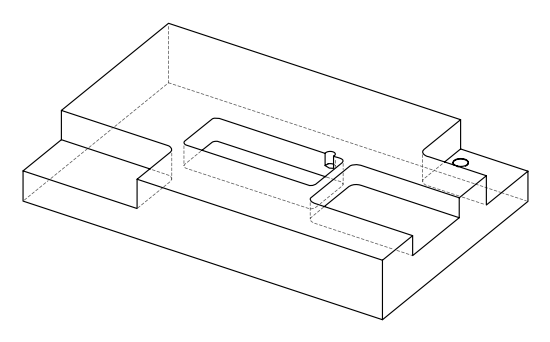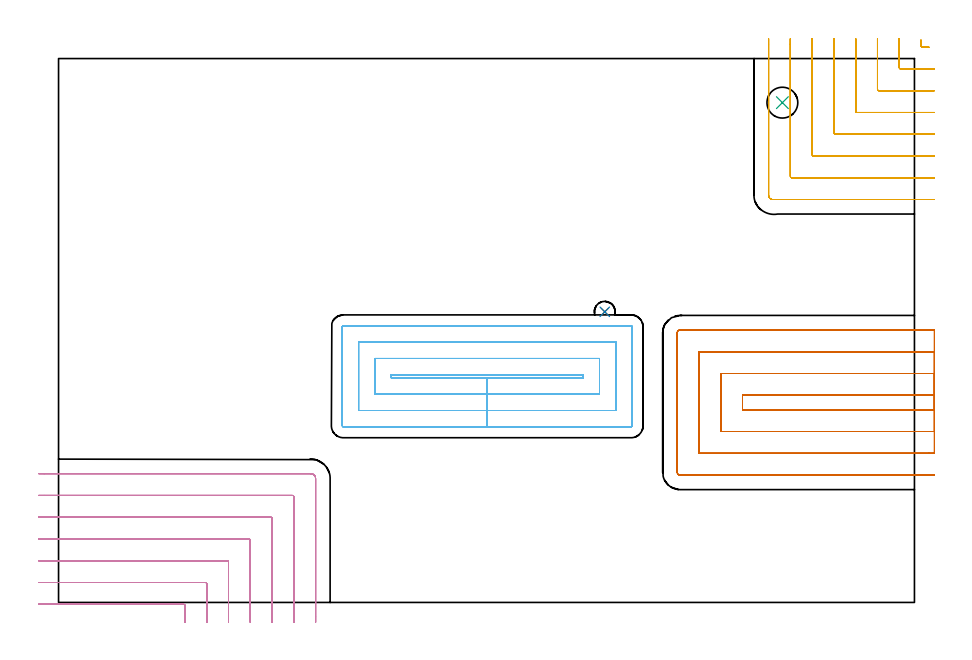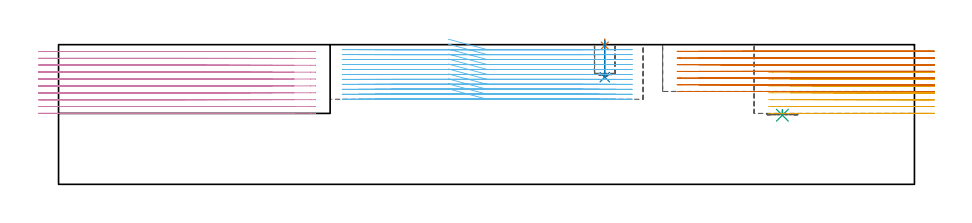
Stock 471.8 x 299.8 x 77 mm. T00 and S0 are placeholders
(PLAN: 7 operations, 5 tool changes, 92.7 min)
(1 SPOT_DRILL | STEP1POCKET | NXT0321_9005460120000 | 0.03 min | 3 mm3)
(2 DRILL_BLIND_HOLE_INTO_CENTER | STEP1POCKET | NXT0301_086 | 0.08 min | 1705 mm3)
(3 INDEXABLE_INSERT_DRILL_BLIND_HOLE_FROM_SOLID | STEP1POCKET_1 | NXT0302_005 | 0.02 min | 8761 mm3)
(4 MILL_CORNER_NOTCH_RECTANGULAR | CORNER_NOTCH_RECTANGULAR | NXT0201_012 | Follow Part, ap 4, ae 75% | 24.87 min | 447290 mm3)
(5 MILL_CORNER_NOTCH_RECTANGULAR_1 | CORNER_NOTCH_RECTANGULAR_1 | NXT0201_012 | Follow Part, ap 4, ae 75% | 17.28 min | 277680 mm3)
(6 MILL_RECTANGULAR_POCKET | POCKET_RECTANGULAR_STRAIGHT | NXT0201_011 | Follow Part, ap 3, ae 75% | 30.03 min | 348481 mm3)
(7 MILL_SLOT | SLOT_PARTIAL_RECTANGULAR | NXT0201_012 | Follow Part, ap 4, ae 75% | 20.37 min | 342787 mm3)
(TOOL NXT0321_9005460120000 | NC Spot Drill, 142deg, 12mm, Carbide, Uncoated | D12 PA142 FL30 Z2)
(TOOL NXT0301_086 | Carbide Drill 11.5mm [860.1-1150-035A1-MM 2214] | D11.5 PA140 FL55 Z2)
(TOOL NXT0302_005 | Index. Insert Drill 17mm [880-D1700L20-05] | D17 PA176 FL85 Z2)
(TOOL NXT0201_012 | ENDMILL 16mm [2P460-1600-NA 1630] | D16 FL38 Z6)
(TOOL NXT0201_011 | ENDMILL 12mm [2P460-1200-NA 1630] | D12 FL38 Z6)
(OP 1 SPOT_DRILL)
G17 G21 G94 G90
T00 M6
G54
G17 G0 G90 X301.1 Y160.2 S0 M3
G43 Z87. H0
G94 G81 G98 Z76.505 F250. R80.
G80
M5
M2
(OP 2 DRILL_BLIND_HOLE_INTO_CENTER)
G17 G21 G94 G90
T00 M6
G54
G17 G0 G90 X301.1 Y160.2 S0 M3
G43 Z87. H1
G94 G81 G98 Z59.1 F250. R79.
G80
M5
M2
(OP 3 INDEXABLE_INSERT_DRILL_BLIND_HOLE_FROM_SOLID)
G17 G21 G94 G90
T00 M6
G54
G17 G0 G90 X399. Y275.5 S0 M3
G43 Z87. H1
G94 G81 G98 Z38.1 F250. R41.1
G80
M5
M2
(OP 4 MILL_CORNER_NOTCH_RECTANGULAR)
G17 G21 G94 G90
T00 M6
G54
G17 G0 G90 X69.7 Y-11. S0 M3
G43 Z87. H1
Z73.21
G94 G1 Y-8. F250.
Y-1.794 F500.
G3 X68.906 Y-1. R0.8
G1 X-7.937
X-10.937 F250.
G0 Z87.
X81.7 Y-11.
Z73.21
G1 Y-8.
Y10.206 F500.
G3 X80.906 Y11. R0.8
G1 X-8.
X-11. F250.
G0 Z87.
X93.7 Y-11.
Z73.21
G1 Y-8.
Y22.206 F500.
G3 X92.906 Y23. R0.8
G1 X-8.
X-11. F250.
G0 Z87.
X105.7 Y-11.
Z73.21
G1 Y-8.
Y34.205 F500.
G3 X104.905 Y35. R0.8
G1 X-8.
X-11. F250.
G0 Z87.
X117.7 Y-11.
Z73.21
G1 Y-8.
Y46.205 F500.
G3 X116.905 Y47. R0.8
G1 X-8.
X-11. F250.
G0 Z87.
X129.7 Y-11.
Z73.21
G1 Y-8.
Y58.205 F500.
G3 X128.905 Y59. R0.8
G1 X-8.
X-11. F250.
G0 Z87.
X141.7 Y-11.
Z73.21
G1 Y-8.
Y68.3 F500.
G3 X139. Y71. R2.7
G1 X-8.
X-11. F250.
G0 Z87.
X69.7 Y-11.
Z69.42
G1 Y-8.
Y-1.794 F500.
G3 X68.906 Y-1. R0.8
G1 X-7.937
X-10.937 F250.
G0 Z87.
X81.7 Y-11.
Z69.42
G1 Y-8.
Y10.206 F500.
G3 X80.906 Y11. R0.8
G1 X-8.
X-11. F250.
G0 Z87.
X93.7 Y-11.
Z69.42
G1 Y-8.
Y22.206 F500.
G3 X92.906 Y23. R0.8
G1 X-8.
X-11. F250.
G0 Z87.
X105.7 Y-11.
Z69.42
G1 Y-8.
Y34.205 F500.
G3 X104.905 Y35. R0.8
G1 X-8.
X-11. F250.
G0 Z87.
X117.7 Y-11.
Z69.42
G1 Y-8.
Y46.205 F500.
G3 X116.905 Y47. R0.8
G1 X-8.
X-11. F250.
G0 Z87.
X129.7 Y-11.
Z69.42
G1 Y-8.
Y58.205 F500.
G3 X128.905 Y59. R0.8
G1 X-8.
X-11. F250.
G0 Z87.
X141.7 Y-11.
Z69.42
G1 Y-8.
Y68.3 F500.
G3 X139. Y71. R2.7
G1 X-8.
X-11. F250.
G0 Z87.
X69.7 Y-11.
Z65.63
G1 Y-8.
Y-1.794 F500.
G3 X68.906 Y-1. R0.8
G1 X-7.937
X-10.937 F250.
G0 Z87.
X81.7 Y-11.
Z65.63
G1 Y-8.
Y10.206 F500.
G3 X80.906 Y11. R0.8
G1 X-8.
X-11. F250.
G0 Z87.
X93.7 Y-11.
Z65.63
G1 Y-8.
Y22.206 F500.
G3 X92.906 Y23. R0.8
G1 X-8.
X-11. F250.
G0 Z87.
X105.7 Y-11.
Z65.63
G1 Y-8.
Y34.205 F500.
G3 X104.905 Y35. R0.8
G1 X-8.
X-11. F250.
G0 Z87.
X117.7 Y-11.
Z65.63
G1 Y-8.
Y46.205 F500.
G3 X116.905 Y47. R0.8
G1 X-8.
X-11. F250.
G0 Z87.
X129.7 Y-11.
Z65.63
G1 Y-8.
Y58.205 F500.
G3 X128.905 Y59. R0.8
G1 X-8.
X-11. F250.
G0 Z87.
X141.7 Y-11.
Z65.63
G1 Y-8.
Y68.3 F500.
G3 X139. Y71. R2.7
G1 X-8.
X-11. F250.
G0 Z87.
X69.7 Y-11.
Z61.84
G1 Y-8.
Y-1.794 F500.
G3 X68.906 Y-1. R0.8
G1 X-7.937
X-10.937 F250.
G0 Z87.
X81.7 Y-11.
Z61.84
G1 Y-8.
Y10.206 F500.
G3 X80.906 Y11. R0.8
G1 X-8.
X-11. F250.
G0 Z87.
X93.7 Y-11.
Z61.84
G1 Y-8.
Y22.206 F500.
G3 X92.906 Y23. R0.8
G1 X-8.
X-11. F250.
G0 Z87.
X105.7 Y-11.
Z61.84
G1 Y-8.
Y34.205 F500.
G3 X104.905 Y35. R0.8
G1 X-8.
X-11. F250.
G0 Z87.
X117.7 Y-11.
Z61.84
G1 Y-8.
Y46.205 F500.
G3 X116.905 Y47. R0.8
G1 X-8.
X-11. F250.
G0 Z87.
X129.7 Y-11.
Z61.84
G1 Y-8.
Y58.205 F500.
G3 X128.905 Y59. R0.8
G1 X-8.
X-11. F250.
G0 Z87.
X141.7 Y-11.
Z61.84
G1 Y-8.
Y68.3 F500.
G3 X139. Y71. R2.7
G1 X-8.
X-11. F250.
G0 Z87.
X69.7 Y-11.
Z58.05
G1 Y-8.
Y-1.794 F500.
G3 X68.906 Y-1. R0.8
G1 X-7.937
X-10.937 F250.
G0 Z87.
X81.7 Y-11.
Z58.05
G1 Y-8.
Y10.206 F500.
G3 X80.906 Y11. R0.8
G1 X-8.
X-11. F250.
G0 Z87.
X93.7 Y-11.
Z58.05
G1 Y-8.
Y22.206 F500.
G3 X92.906 Y23. R0.8
G1 X-8.
X-11. F250.
G0 Z87.
X105.7 Y-11.
Z58.05
G1 Y-8.
Y34.205 F500.
G3 X104.905 Y35. R0.8
G1 X-8.
X-11. F250.
G0 Z87.
X117.7 Y-11.
Z58.05
G1 Y-8.
Y46.205 F500.
G3 X116.905 Y47. R0.8
G1 X-8.
X-11. F250.
G0 Z87.
X129.7 Y-11.
Z58.05
G1 Y-8.
Y58.205 F500.
G3 X128.905 Y59. R0.8
G1 X-8.
X-11. F250.
G0 Z87.
X141.7 Y-11.
Z58.05
G1 Y-8.
Y68.3 F500.
G3 X139. Y71. R2.7
G1 X-8.
X-11. F250.
G0 Z87.
X69.7 Y-11.
Z54.26
G1 Y-8.
Y-1.794 F500.
G3 X68.906 Y-1. R0.8
G1 X-7.937
X-10.937 F250.
G0 Z87.
X81.7 Y-11.
Z54.26
G1 Y-8.
Y10.206 F500.
G3 X80.906 Y11. R0.8
G1 X-8.
X-11. F250.
G0 Z87.
X93.7 Y-11.
Z54.26
G1 Y-8.
Y22.206 F500.
G3 X92.906 Y23. R0.8
G1 X-8.
X-11. F250.
G0 Z87.
X105.7 Y-11.
Z54.26
G1 Y-8.
Y34.205 F500.
G3 X104.905 Y35. R0.8
G1 X-8.
X-11. F250.
G0 Z87.
X117.7 Y-11.
Z54.26
G1 Y-8.
Y46.205 F500.
G3 X116.905 Y47. R0.8
G1 X-8.
X-11. F250.
G0 Z87.
X129.7 Y-11.
Z54.26
G1 Y-8.
Y58.205 F500.
G3 X128.905 Y59. R0.8
G1 X-8.
X-11. F250.
G0 Z87.
X141.7 Y-11.
Z54.26
G1 Y-8.
Y68.3 F500.
G3 X139. Y71. R2.7
G1 X-8.
X-11. F250.
G0 Z87.
X69.7 Y-11.
Z50.47
G1 Y-8.
Y-1.794 F500.
G3 X68.906 Y-1. R0.8
G1 X-7.937
X-10.937 F250.
G0 Z87.
X81.7 Y-11.
Z50.47
G1 Y-8.
Y10.206 F500.
G3 X80.906 Y11. R0.8
G1 X-8.
X-11. F250.
G0 Z87.
X93.7 Y-11.
Z50.47
G1 Y-8.
Y22.206 F500.
G3 X92.906 Y23. R0.8
G1 X-8.
X-11. F250.
G0 Z87.
X105.7 Y-11.
Z50.47
G1 Y-8.
Y34.205 F500.
G3 X104.905 Y35. R0.8
G1 X-8.
X-11. F250.
G0 Z87.
X117.7 Y-11.
Z50.47
G1 Y-8.
Y46.205 F500.
G3 X116.905 Y47. R0.8
G1 X-8.
X-11. F250.
G0 Z87.
X129.7 Y-11.
Z50.47
G1 Y-8.
Y58.205 F500.
G3 X128.905 Y59. R0.8
G1 X-8.
X-11. F250.
G0 Z87.
X141.7 Y-11.
Z50.47
G1 Y-8.
Y68.3 F500.
G3 X139. Y71. R2.7
G1 X-8.
X-11. F250.
G0 Z87.
X69.7 Y-11.
Z46.68
G1 Y-8.
Y-1.794 F500.
G3 X68.906 Y-1. R0.8
G1 X-7.937
X-10.937 F250.
G0 Z87.
X81.7 Y-11.
Z46.68
G1 Y-8.
Y10.206 F500.
G3 X80.906 Y11. R0.8
G1 X-8.
X-11. F250.
G0 Z87.
X93.7 Y-11.
Z46.68
G1 Y-8.
Y22.206 F500.
G3 X92.906 Y23. R0.8
G1 X-8.
X-11. F250.
G0 Z87.
X105.7 Y-11.
Z46.68
G1 Y-8.
Y34.205 F500.
G3 X104.905 Y35. R0.8
G1 X-8.
X-11. F250.
G0 Z87.
X117.7 Y-11.
Z46.68
G1 Y-8.
Y46.205 F500.
G3 X116.905 Y47. R0.8
G1 X-8.
X-11. F250.
G0 Z87.
X129.7 Y-11.
Z46.68
G1 Y-8.
Y58.205 F500.
G3 X128.905 Y59. R0.8
G1 X-8.
X-11. F250.
G0 Z87.
X141.7 Y-11.
Z46.68
G1 Y-8.
Y68.3 F500.
G3 X139. Y71. R2.7
G1 X-8.
X-11. F250.
G0 Z87.
X69.7 Y-11.
Z42.89
G1 Y-8.
Y-1.794 F500.
G3 X68.906 Y-1. R0.8
G1 X-7.937
X-10.937 F250.
G0 Z87.
X81.7 Y-11.
Z42.89
G1 Y-8.
Y10.206 F500.
G3 X80.906 Y11. R0.8
G1 X-8.
X-11. F250.
G0 Z87.
X93.7 Y-11.
Z42.89
G1 Y-8.
Y22.206 F500.
G3 X92.906 Y23. R0.8
G1 X-8.
X-11. F250.
G0 Z87.
X105.7 Y-11.
Z42.89
G1 Y-8.
Y34.205 F500.
G3 X104.905 Y35. R0.8
G1 X-8.
X-11. F250.
G0 Z87.
X117.7 Y-11.
Z42.89
G1 Y-8.
Y46.205 F500.
G3 X116.905 Y47. R0.8
G1 X-8.
X-11. F250.
G0 Z87.
X129.7 Y-11.
Z42.89
G1 Y-8.
Y58.205 F500.
G3 X128.905 Y59. R0.8
G1 X-8.
X-11. F250.
G0 Z87.
X141.7 Y-11.
Z42.89
G1 Y-8.
Y68.3 F500.
G3 X139. Y71. R2.7
G1 X-8.
X-11. F250.
G0 Z87.
X69.7 Y-11.
Z39.1
G1 Y-8.
Y-1.794 F500.
G3 X68.906 Y-1. R0.8
G1 X-7.937
X-10.937 F250.
G0 Z87.
X81.7 Y-11.
Z39.1
G1 Y-8.
Y10.206 F500.
G3 X80.906 Y11. R0.8
G1 X-8.
X-11. F250.
G0 Z87.
X93.7 Y-11.
Z39.1
G1 Y-8.
Y22.206 F500.
G3 X92.906 Y23. R0.8
G1 X-8.
X-11. F250.
G0 Z87.
X105.7 Y-11.
Z39.1
G1 Y-8.
Y34.205 F500.
G3 X104.905 Y35. R0.8
G1 X-8.
X-11. F250.
G0 Z87.
X117.7 Y-11.
Z39.1
G1 Y-8.
Y46.205 F500.
G3 X116.905 Y47. R0.8
G1 X-8.
X-11. F250.
G0 Z87.
X129.7 Y-11.
Z39.1
G1 Y-8.
Y58.205 F500.
G3 X128.905 Y59. R0.8
G1 X-8.
X-11. F250.
G0 Z87.
X141.7 Y-11.
Z39.1
G1 Y-8.
Y68.3 F500.
G3 X139. Y71. R2.7
G1 X-8.
X-11. F250.
G0 Z87.
M5
M2
(OP 5 MILL_CORNER_NOTCH_RECTANGULAR_1)
G17 G21 G94 G90
T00 M6
G54
G17 G0 G90 X475.4 Y309.944 S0 M3
G43 Z87. H1
Z73.21
G94 G1 Y306.944 F250.
Y306.894
G3 X476.194 Y306.1 R0.8
G1 X476.731
X479.731
G0 Z87.
X463.4 Y310.8
Z73.21
G1 Y307.8
Y294.894 F500.
G3 X464.194 Y294.1 R0.8
G1 X479.8
X482.8 F250.
G0 Z87.
X451.4 Y310.8
Z73.21
G1 Y307.8
Y282.894 F500.
G3 X452.194 Y282.1 R0.8
G1 X479.8
X482.8 F250.
G0 Z87.
X439.4 Y310.8
Z73.21
G1 Y307.8
Y270.895 F500.
G3 X440.195 Y270.1 R0.8
G1 X479.8
X482.8 F250.
G0 Z87.
X427.4 Y310.8
Z73.21
G1 Y307.8
Y258.895 F500.
G3 X428.195 Y258.1 R0.8
G1 X479.8
X482.8 F250.
G0 Z87.
X415.4 Y310.8
Z73.21
G1 Y307.8
Y246.895 F500.
G3 X416.195 Y246.1 R0.8
G1 X479.8
X482.8 F250.
G0 Z87.
X403.4 Y310.8
Z73.21
G1 Y307.8
Y234.895 F500.
G3 X404.195 Y234.1 R0.8
G1 X479.8
X482.8 F250.
G0 Z87.
X391.4 Y310.8
Z73.21
G1 Y307.8
Y224.4 F500.
G3 X393.7 Y222.1 R2.3
G1 X479.8
X482.8 F250.
G0 Z87.
X475.4 Y309.944
Z69.42
G1 Y306.944
Y306.894
G3 X476.194 Y306.1 R0.8
G1 X476.731
X479.731
G0 Z87.
X463.4 Y310.8
Z69.42
G1 Y307.8
Y294.894 F500.
G3 X464.194 Y294.1 R0.8
G1 X479.8
X482.8 F250.
G0 Z87.
X451.4 Y310.8
Z69.42
G1 Y307.8
Y282.894 F500.
G3 X452.194 Y282.1 R0.8
G1 X479.8
X482.8 F250.
G0 Z87.
X439.4 Y310.8
Z69.42
G1 Y307.8
Y270.895 F500.
G3 X440.195 Y270.1 R0.8
G1 X479.8
X482.8 F250.
G0 Z87.
X427.4 Y310.8
Z69.42
G1 Y307.8
Y258.895 F500.
G3 X428.195 Y258.1 R0.8
G1 X479.8
X482.8 F250.
G0 Z87.
X415.4 Y310.8
Z69.42
G1 Y307.8
Y246.895 F500.
G3 X416.195 Y246.1 R0.8
G1 X479.8
X482.8 F250.
G0 Z87.
X403.4 Y310.8
Z69.42
G1 Y307.8
Y234.895 F500.
G3 X404.195 Y234.1 R0.8
G1 X479.8
X482.8 F250.
G0 Z87.
X391.4 Y310.8
Z69.42
G1 Y307.8
Y224.4 F500.
G3 X393.7 Y222.1 R2.3
G1 X479.8
X482.8 F250.
G0 Z87.
X475.4 Y309.944
Z65.63
G1 Y306.944
Y306.894
G3 X476.194 Y306.1 R0.8
G1 X476.731
X479.731
G0 Z87.
X463.4 Y310.8
Z65.63
G1 Y307.8
Y294.894 F500.
G3 X464.194 Y294.1 R0.8
G1 X479.8
X482.8 F250.
G0 Z87.
X451.4 Y310.8
Z65.63
G1 Y307.8
Y282.894 F500.
G3 X452.194 Y282.1 R0.8
G1 X479.8
X482.8 F250.
G0 Z87.
X439.4 Y310.8
Z65.63
G1 Y307.8
Y270.895 F500.
G3 X440.195 Y270.1 R0.8
G1 X479.8
X482.8 F250.
G0 Z87.
X427.4 Y310.8
Z65.63
G1 Y307.8
Y258.895 F500.
G3 X428.195 Y258.1 R0.8
G1 X479.8
X482.8 F250.
G0 Z87.
X415.4 Y310.8
Z65.63
G1 Y307.8
Y246.895 F500.
G3 X416.195 Y246.1 R0.8
G1 X479.8
X482.8 F250.
G0 Z87.
X403.4 Y310.8
Z65.63
G1 Y307.8
Y234.895 F500.
G3 X404.195 Y234.1 R0.8
G1 X479.8
X482.8 F250.
G0 Z87.
X391.4 Y310.8
Z65.63
G1 Y307.8
Y224.4 F500.
G3 X393.7 Y222.1 R2.3
G1 X479.8
X482.8 F250.
G0 Z87.
X475.4 Y309.944
Z61.84
G1 Y306.944
Y306.894
G3 X476.194 Y306.1 R0.8
G1 X476.731
X479.731
G0 Z87.
X463.4 Y310.8
Z61.84
G1 Y307.8
Y294.894 F500.
G3 X464.194 Y294.1 R0.8
G1 X479.8
X482.8 F250.
G0 Z87.
X451.4 Y310.8
Z61.84
G1 Y307.8
Y282.894 F500.
G3 X452.194 Y282.1 R0.8
G1 X479.8
X482.8 F250.
G0 Z87.
X439.4 Y310.8
Z61.84
G1 Y307.8
Y270.895 F500.
G3 X440.195 Y270.1 R0.8
G1 X479.8
X482.8 F250.
G0 Z87.
X427.4 Y310.8
Z61.84
G1 Y307.8
Y258.895 F500.
G3 X428.195 Y258.1 R0.8
G1 X479.8
X482.8 F250.
G0 Z87.
X415.4 Y310.8
Z61.84
G1 Y307.8
Y246.895 F500.
G3 X416.195 Y246.1 R0.8
G1 X479.8
X482.8 F250.
G0 Z87.
X403.4 Y310.8
Z61.84
G1 Y307.8
Y234.895 F500.
G3 X404.195 Y234.1 R0.8
G1 X479.8
X482.8 F250.
G0 Z87.
X391.4 Y310.8
Z61.84
G1 Y307.8
Y224.4 F500.
G3 X393.7 Y222.1 R2.3
G1 X479.8
X482.8 F250.
G0 Z87.
X475.4 Y309.944
Z58.05
G1 Y306.944
Y306.894
G3 X476.194 Y306.1 R0.8
G1 X476.731
X479.731
G0 Z87.
X463.4 Y310.8
Z58.05
G1 Y307.8
Y294.894 F500.
G3 X464.194 Y294.1 R0.8
G1 X479.8
X482.8 F250.
G0 Z87.
X451.4 Y310.8
Z58.05
G1 Y307.8
Y282.894 F500.
G3 X452.194 Y282.1 R0.8
G1 X479.8
X482.8 F250.
G0 Z87.
X439.4 Y310.8
Z58.05
G1 Y307.8
Y270.895 F500.
G3 X440.195 Y270.1 R0.8
G1 X479.8
X482.8 F250.
G0 Z87.
X427.4 Y310.8
Z58.05
G1 Y307.8
Y258.895 F500.
G3 X428.195 Y258.1 R0.8
G1 X479.8
X482.8 F250.
G0 Z87.
X415.4 Y310.8
Z58.05
G1 Y307.8
Y246.895 F500.
G3 X416.195 Y246.1 R0.8
G1 X479.8
X482.8 F250.
G0 Z87.
X403.4 Y310.8
Z58.05
G1 Y307.8
Y234.895 F500.
G3 X404.195 Y234.1 R0.8
G1 X479.8
X482.8 F250.
G0 Z87.
X391.4 Y310.8
Z58.05
G1 Y307.8
Y224.4 F500.
G3 X393.7 Y222.1 R2.3
G1 X479.8
X482.8 F250.
G0 Z87.
X475.4 Y309.944
Z54.26
G1 Y306.944
Y306.894
G3 X476.194 Y306.1 R0.8
G1 X476.731
X479.731
G0 Z87.
X463.4 Y310.8
Z54.26
G1 Y307.8
Y294.894 F500.
G3 X464.194 Y294.1 R0.8
G1 X479.8
X482.8 F250.
G0 Z87.
X451.4 Y310.8
Z54.26
G1 Y307.8
Y282.894 F500.
G3 X452.194 Y282.1 R0.8
G1 X479.8
X482.8 F250.
G0 Z87.
X439.4 Y310.8
Z54.26
G1 Y307.8
Y270.895 F500.
G3 X440.195 Y270.1 R0.8
G1 X479.8
X482.8 F250.
G0 Z87.
X427.4 Y310.8
Z54.26
G1 Y307.8
Y258.895 F500.
G3 X428.195 Y258.1 R0.8
G1 X479.8
X482.8 F250.
G0 Z87.
X415.4 Y310.8
Z54.26
G1 Y307.8
Y246.895 F500.
G3 X416.195 Y246.1 R0.8
G1 X479.8
X482.8 F250.
G0 Z87.
X403.4 Y310.8
Z54.26
G1 Y307.8
Y234.895 F500.
G3 X404.195 Y234.1 R0.8
G1 X479.8
X482.8 F250.
G0 Z87.
X391.4 Y310.8
Z54.26
G1 Y307.8
Y224.4 F500.
G3 X393.7 Y222.1 R2.3
G1 X479.8
X482.8 F250.
G0 Z87.
X475.4 Y309.944
Z50.47
G1 Y306.944
Y306.894
G3 X476.194 Y306.1 R0.8
G1 X476.731
X479.731
G0 Z87.
X463.4 Y310.8
Z50.47
G1 Y307.8
Y294.894 F500.
G3 X464.194 Y294.1 R0.8
G1 X479.8
X482.8 F250.
G0 Z87.
X451.4 Y310.8
Z50.47
G1 Y307.8
Y282.894 F500.
G3 X452.194 Y282.1 R0.8
G1 X479.8
X482.8 F250.
G0 Z87.
X439.4 Y310.8
Z50.47
G1 Y307.8
Y270.895 F500.
G3 X440.195 Y270.1 R0.8
G1 X479.8
X482.8 F250.
G0 Z87.
X427.4 Y310.8
Z50.47
G1 Y307.8
Y258.895 F500.
G3 X428.195 Y258.1 R0.8
G1 X479.8
X482.8 F250.
G0 Z87.
X415.4 Y310.8
Z50.47
G1 Y307.8
Y246.895 F500.
G3 X416.195 Y246.1 R0.8
G1 X479.8
X482.8 F250.
G0 Z87.
X403.4 Y310.8
Z50.47
G1 Y307.8
Y234.895 F500.
G3 X404.195 Y234.1 R0.8
G1 X479.8
X482.8 F250.
G0 Z87.
X391.4 Y310.8
Z50.47
G1 Y307.8
Y224.4 F500.
G3 X393.7 Y222.1 R2.3
G1 X479.8
X482.8 F250.
G0 Z87.
X475.4 Y309.944
Z46.68
G1 Y306.944
Y306.894
G3 X476.194 Y306.1 R0.8
G1 X476.731
X479.731
G0 Z87.
X463.4 Y310.8
Z46.68
G1 Y307.8
Y294.894 F500.
G3 X464.194 Y294.1 R0.8
G1 X479.8
X482.8 F250.
G0 Z87.
X451.4 Y310.8
Z46.68
G1 Y307.8
Y282.894 F500.
G3 X452.194 Y282.1 R0.8
G1 X479.8
X482.8 F250.
G0 Z87.
X439.4 Y310.8
Z46.68
G1 Y307.8
Y270.895 F500.
G3 X440.195 Y270.1 R0.8
G1 X479.8
X482.8 F250.
G0 Z87.
X427.4 Y310.8
Z46.68
G1 Y307.8
Y258.895 F500.
G3 X428.195 Y258.1 R0.8
G1 X479.8
X482.8 F250.
G0 Z87.
X415.4 Y310.8
Z46.68
G1 Y307.8
Y246.895 F500.
G3 X416.195 Y246.1 R0.8
G1 X479.8
X482.8 F250.
G0 Z87.
X403.4 Y310.8
Z46.68
G1 Y307.8
Y234.895 F500.
G3 X404.195 Y234.1 R0.8
G1 X479.8
X482.8 F250.
G0 Z87.
X391.4 Y310.8
Z46.68
G1 Y307.8
Y224.4 F500.
G3 X393.7 Y222.1 R2.3
G1 X479.8
X482.8 F250.
G0 Z87.
X475.4 Y309.944
Z42.89
G1 Y306.944
Y306.894
G3 X476.194 Y306.1 R0.8
G1 X476.731
X479.731
G0 Z87.
X463.4 Y310.8
Z42.89
G1 Y307.8
Y294.894 F500.
G3 X464.194 Y294.1 R0.8
G1 X479.8
X482.8 F250.
G0 Z87.
X451.4 Y310.8
Z42.89
G1 Y307.8
Y282.894 F500.
G3 X452.194 Y282.1 R0.8
G1 X479.8
X482.8 F250.
G0 Z87.
X439.4 Y310.8
Z42.89
G1 Y307.8
Y270.895 F500.
G3 X440.195 Y270.1 R0.8
G1 X479.8
X482.8 F250.
G0 Z87.
X427.4 Y310.8
Z42.89
G1 Y307.8
Y258.895 F500.
G3 X428.195 Y258.1 R0.8
G1 X479.8
X482.8 F250.
G0 Z87.
X415.4 Y310.8
Z42.89
G1 Y307.8
Y246.895 F500.
G3 X416.195 Y246.1 R0.8
G1 X479.8
X482.8 F250.
G0 Z87.
X403.4 Y310.8
Z42.89
G1 Y307.8
Y234.895 F500.
G3 X404.195 Y234.1 R0.8
G1 X479.8
X482.8 F250.
G0 Z87.
X391.4 Y310.8
Z42.89
G1 Y307.8
Y224.4 F500.
G3 X393.7 Y222.1 R2.3
G1 X479.8
X482.8 F250.
G0 Z87.
X475.4 Y309.944
Z39.1
G1 Y306.944
Y306.894
G3 X476.194 Y306.1 R0.8
G1 X476.731
X479.731
G0 Z87.
X463.4 Y310.8
Z39.1
G1 Y307.8
Y294.894 F500.
G3 X464.194 Y294.1 R0.8
G1 X479.8
X482.8 F250.
G0 Z87.
X451.4 Y310.8
Z39.1
G1 Y307.8
Y282.894 F500.
G3 X452.194 Y282.1 R0.8
G1 X479.8
X482.8 F250.
G0 Z87.
X439.4 Y310.8
Z39.1
G1 Y307.8
Y270.895 F500.
G3 X440.195 Y270.1 R0.8
G1 X479.8
X482.8 F250.
G0 Z87.
X427.4 Y310.8
Z39.1
G1 Y307.8
Y258.895 F500.
G3 X428.195 Y258.1 R0.8
G1 X479.8
X482.8 F250.
G0 Z87.
X415.4 Y310.8
Z39.1
G1 Y307.8
Y246.895 F500.
G3 X416.195 Y246.1 R0.8
G1 X479.8
X482.8 F250.
G0 Z87.
X403.4 Y310.8
Z39.1
G1 Y307.8
Y234.895 F500.
G3 X404.195 Y234.1 R0.8
G1 X479.8
X482.8 F250.
G0 Z87.
X391.4 Y310.8
Z39.1
G1 Y307.8
Y224.4 F500.
G3 X393.7 Y222.1 R2.3
G1 X479.8
X482.8 F250.
G0 Z87.
M5
M2
(OP 6 MILL_RECTANGULAR_POCKET)
G17 G21 G94 G90
T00 M6
G54
G17 G0 G90 X214.892 Y123.8 S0 M3
G43 Z87. H1
Z80.
G94 G1 X236.3 Z74.264 F250.
X289.2 F500.
Y125.5
X183.4
Y123.8
X236.3
Y114.8
X298.2
Y134.5
X174.4
Y114.8
X236.3
Y105.8
X307.2
Y143.5
X165.4
Y105.8
X236.3
Y96.8
X315.6
G3 X316.2 Y97.4 R0.6
G1 Y151.9
G3 X315.6 Y152.5 R0.6
G1 X157.
G3 X156.4 Y151.9 R0.6
G1 Y97.4
G3 X157. Y96.8 R0.6
G1 X236.3
X237.3
G0 X214.892 Y123.8 Z77.264
G1 X236.3 Z71.527 F250.
X289.2 F500.
Y125.5
X183.4
Y123.8
X236.3
Y114.8
X298.2
Y134.5
X174.4
Y114.8
X236.3
Y105.8
X307.2
Y143.5
X165.4
Y105.8
X236.3
Y96.8
X315.6
G3 X316.2 Y97.4 R0.6
G1 Y151.9
G3 X315.6 Y152.5 R0.6
G1 X157.
G3 X156.4 Y151.9 R0.6
G1 Y97.4
G3 X157. Y96.8 R0.6
G1 X236.3
X237.3
G0 X214.892 Y123.8 Z74.527
G1 X236.3 Z68.791 F250.
X289.2 F500.
Y125.5
X183.4
Y123.8
X236.3
Y114.8
X298.2
Y134.5
X174.4
Y114.8
X236.3
Y105.8
X307.2
Y143.5
X165.4
Y105.8
X236.3
Y96.8
X315.6
G3 X316.2 Y97.4 R0.6
G1 Y151.9
G3 X315.6 Y152.5 R0.6
G1 X157.
G3 X156.4 Y151.9 R0.6
G1 Y97.4
G3 X157. Y96.8 R0.6
G1 X236.3
X237.3
G0 X214.892 Y123.8 Z71.791
G1 X236.3 Z66.054 F250.
X289.2 F500.
Y125.5
X183.4
Y123.8
X236.3
Y114.8
X298.2
Y134.5
X174.4
Y114.8
X236.3
Y105.8
X307.2
Y143.5
X165.4
Y105.8
X236.3
Y96.8
X315.6
G3 X316.2 Y97.4 R0.6
G1 Y151.9
G3 X315.6 Y152.5 R0.6
G1 X157.
G3 X156.4 Y151.9 R0.6
G1 Y97.4
G3 X157. Y96.8 R0.6
G1 X236.3
X237.3
G0 X214.892 Y123.8 Z69.054
G1 X236.3 Z63.318 F250.
X289.2 F500.
Y125.5
X183.4
Y123.8
X236.3
Y114.8
X298.2
Y134.5
X174.4
Y114.8
X236.3
Y105.8
X307.2
Y143.5
X165.4
Y105.8
X236.3
Y96.8
X315.6
G3 X316.2 Y97.4 R0.6
G1 Y151.9
G3 X315.6 Y152.5 R0.6
G1 X157.
G3 X156.4 Y151.9 R0.6
G1 Y97.4
G3 X157. Y96.8 R0.6
G1 X236.3
X237.3
G0 X214.892 Y123.8 Z66.318
G1 X236.3 Z60.582 F250.
X289.2 F500.
Y125.5
X183.4
Y123.8
X236.3
Y114.8
X298.2
Y134.5
X174.4
Y114.8
X236.3
Y105.8
X307.2
Y143.5
X165.4
Y105.8
X236.3
Y96.8
X315.6
G3 X316.2 Y97.4 R0.6
G1 Y151.9
G3 X315.6 Y152.5 R0.6
G1 X157.
G3 X156.4 Y151.9 R0.6
G1 Y97.4
G3 X157. Y96.8 R0.6
G1 X236.3
X237.3
G0 X214.892 Y123.8 Z63.582
G1 X236.3 Z57.845 F250.
X289.2 F500.
Y125.5
X183.4
Y123.8
X236.3
Y114.8
X298.2
Y134.5
X174.4
Y114.8
X236.3
Y105.8
X307.2
Y143.5
X165.4
Y105.8
X236.3
Y96.8
X315.6
G3 X316.2 Y97.4 R0.6
G1 Y151.9
G3 X315.6 Y152.5 R0.6
G1 X157.
G3 X156.4 Y151.9 R0.6
G1 Y97.4
G3 X157. Y96.8 R0.6
G1 X236.3
X237.3
G0 X214.892 Y123.8 Z60.845
G1 X236.3 Z55.109 F250.
X289.2 F500.
Y125.5
X183.4
Y123.8
X236.3
Y114.8
X298.2
Y134.5
X174.4
Y114.8
X236.3
Y105.8
X307.2
Y143.5
X165.4
Y105.8
X236.3
Y96.8
X315.6
G3 X316.2 Y97.4 R0.6
G1 Y151.9
G3 X315.6 Y152.5 R0.6
G1 X157.
G3 X156.4 Y151.9 R0.6
G1 Y97.4
G3 X157. Y96.8 R0.6
G1 X236.3
X237.3
G0 X214.892 Y123.8 Z58.109
G1 X236.3 Z52.373 F250.
X289.2 F500.
Y125.5
X183.4
Y123.8
X236.3
Y114.8
X298.2
Y134.5
X174.4
Y114.8
X236.3
Y105.8
X307.2
Y143.5
X165.4
Y105.8
X236.3
Y96.8
X315.6
G3 X316.2 Y97.4 R0.6
G1 Y151.9
G3 X315.6 Y152.5 R0.6
G1 X157.
G3 X156.4 Y151.9 R0.6
G1 Y97.4
G3 X157. Y96.8 R0.6
G1 X236.3
X237.3
G0 X214.892 Y123.8 Z55.373
G1 X236.3 Z49.636 F250.
X289.2 F500.
Y125.5
X183.4
Y123.8
X236.3
Y114.8
X298.2
Y134.5
X174.4
Y114.8
X236.3
Y105.8
X307.2
Y143.5
X165.4
Y105.8
X236.3
Y96.8
X315.6
G3 X316.2 Y97.4 R0.6
G1 Y151.9
G3 X315.6 Y152.5 R0.6
G1 X157.
G3 X156.4 Y151.9 R0.6
G1 Y97.4
G3 X157. Y96.8 R0.6
G1 X236.3
X237.3
G0 X214.892 Y123.8 Z52.636
G1 X236.3 Z46.9 F250.
X289.2 F500.
Y125.5
X183.4
Y123.8
X236.3
Y114.8
X298.2
Y134.5
X174.4
Y114.8
X236.3
Y105.8
X307.2
Y143.5
X165.4
Y105.8
X236.3
Y96.8
X315.6
G3 X316.2 Y97.4 R0.6
G1 Y151.9
G3 X315.6 Y152.5 R0.6
G1 X157.
G3 X156.4 Y151.9 R0.6
G1 Y97.4
G3 X157. Y96.8 R0.6
G1 X236.3
X237.3
G0 Z87.
M5
M2
(OP 7 MILL_SLOT)
G17 G21 G94 G90
T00 M6
G54
G17 G0 G90 X482.8 Y114.2 S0 M3
G43 Z87. H1
Z73.314
G94 G1 X479.8 F250.
X377. F500.
Y106.2
X479.8
X482.8 F250.
Y126.2
X479.8
X365. F500.
Y94.2
X479.8
X482.8 F250.
Y138.2
X479.8
X353. F500.
Y82.2
X479.8
X482.8 F250.
Y150.2
X479.8
X342.6 F500.
G3 X341. Y148.6 R1.6
G1 Y71.8
G3 X342.6 Y70.2 R1.6
G1 X479.8
X482.8 F250.
G0 Y114.2 Z69.629
G1 X479.8
X377. F500.
Y106.2
X479.8
X482.8 F250.
Y126.2
X479.8
X365. F500.
Y94.2
X479.8
X482.8 F250.
Y138.2
X479.8
X353. F500.
Y82.2
X479.8
X482.8 F250.
Y150.2
X479.8
X342.6 F500.
G3 X341. Y148.6 R1.6
G1 Y71.8
G3 X342.6 Y70.2 R1.6
G1 X479.8
X482.8 F250.
G0 Y114.2 Z65.943
G1 X479.8
X377. F500.
Y106.2
X479.8
X482.8 F250.
Y126.2
X479.8
X365. F500.
Y94.2
X479.8
X482.8 F250.
Y138.2
X479.8
X353. F500.
Y82.2
X479.8
X482.8 F250.
Y150.2
X479.8
X342.6 F500.
G3 X341. Y148.6 R1.6
G1 Y71.8
G3 X342.6 Y70.2 R1.6
G1 X479.8
X482.8 F250.
G0 Y114.2 Z62.257
G1 X479.8
X377. F500.
Y106.2
X479.8
X482.8 F250.
Y126.2
X479.8
X365. F500.
Y94.2
X479.8
X482.8 F250.
Y138.2
X479.8
X353. F500.
Y82.2
X479.8
X482.8 F250.
Y150.2
X479.8
X342.6 F500.
G3 X341. Y148.6 R1.6
G1 Y71.8
G3 X342.6 Y70.2 R1.6
G1 X479.8
X482.8 F250.
G0 Y114.2 Z58.571
G1 X479.8
X377. F500.
Y106.2
X479.8
X482.8 F250.
Y126.2
X479.8
X365. F500.
Y94.2
X479.8
X482.8 F250.
Y138.2
X479.8
X353. F500.
Y82.2
X479.8
X482.8 F250.
Y150.2
X479.8
X342.6 F500.
G3 X341. Y148.6 R1.6
G1 Y71.8
G3 X342.6 Y70.2 R1.6
G1 X479.8
X482.8 F250.
G0 Y114.2 Z54.886
G1 X479.8
X377. F500.
Y106.2
X479.8
X482.8 F250.
Y126.2
X479.8
X365. F500.
Y94.2
X479.8
X482.8 F250.
Y138.2
X479.8
X353. F500.
Y82.2
X479.8
X482.8 F250.
Y150.2
X479.8
X342.6 F500.
G3 X341. Y148.6 R1.6
G1 Y71.8
G3 X342.6 Y70.2 R1.6
G1 X479.8
X482.8 F250.
G0 Y114.2 Z51.2
G1 X479.8
X377. F500.
Y106.2
X479.8
X482.8 F250.
Y126.2
X479.8
X365. F500.
Y94.2
X479.8
X482.8 F250.
Y138.2
X479.8
X353. F500.
Y82.2
X479.8
X482.8 F250.
Y150.2
X479.8
X342.6 F500.
G3 X341. Y148.6 R1.6
G1 Y71.8
G3 X342.6 Y70.2 R1.6
G1 X479.8
X482.8 F250.
G0 Z87.
M5
M2
